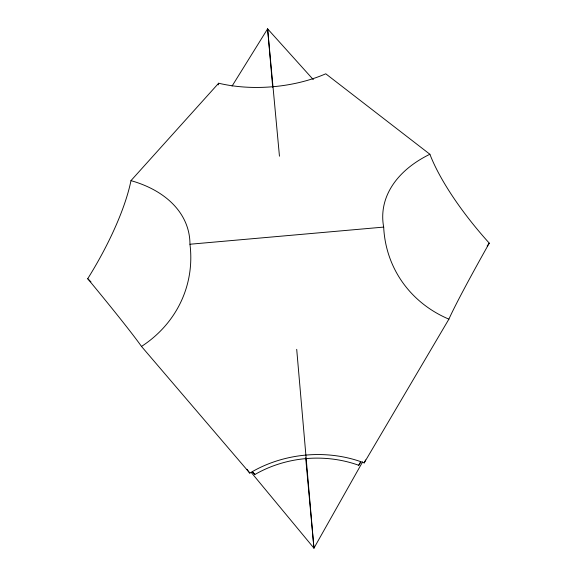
<?xml version="1.0" encoding="UTF-8"?>
<svg xmlns="http://www.w3.org/2000/svg" width="577" height="577" viewBox="0 0 577 577"><rect width="100%" height="100%" fill="white"/><g stroke="black" fill="none" stroke-linecap="round" stroke-linejoin="round"><path stroke-width="0.87" d="M252.459 471.964A113.474 2.993 50.4 0 1 254.81 474.554A111.044 96.763 -4.7 0 1 358.75 465.286L360.459 462.119M362.637 461.852L313.953 548.15L251.283 472.498M364.181 462.913L448.899 319.153A128.7 4.804 -60 0 1 489.282 243.155A127.856 37.548 48.6 0 1 429.887 154.254L325.767 73.798A101.689 54.577 -4.9 0 1 218.661 83.218L130.972 180.637A128.029 36.798 -58.8 0 1 87.718 278.713A128.859 3.967 49.9 0 1 141.495 346.438L249.798 473.111A110.856 89.738 -5.4 0 1 364.181 462.913A113.474 3.635 -60.6 0 0 365.58 459.97M232.069 86.081L267.605 28.85L313.289 79.626M487.154 245.99L489.282 243.155M130.972 180.637A129.457 83.831 -14.2 0 1 189.956 244.237L383.683 227.093A129.291 83.593 4.5 0 1 429.887 154.254M87.718 278.713L90.921 281.814M252.56 471.762L254.81 474.554M279.456 156.194L267.605 28.85L272.69 87.163M305.673 457.741L313.953 548.15L296.708 349.337M218.221 84.898A103.651 23.167 -62.7 0 1 218.661 83.218M448.899 319.153A129.176 114.996 -28.3 0 1 383.683 227.093M189.956 244.237A129.349 115.321 17.5 0 1 141.495 346.438M358.75 465.286A113.474 3.635 -60.6 0 1 360.639 462.321M249.798 473.111A113.474 2.993 50.4 0 1 246.999 469.289"/></g></svg>
